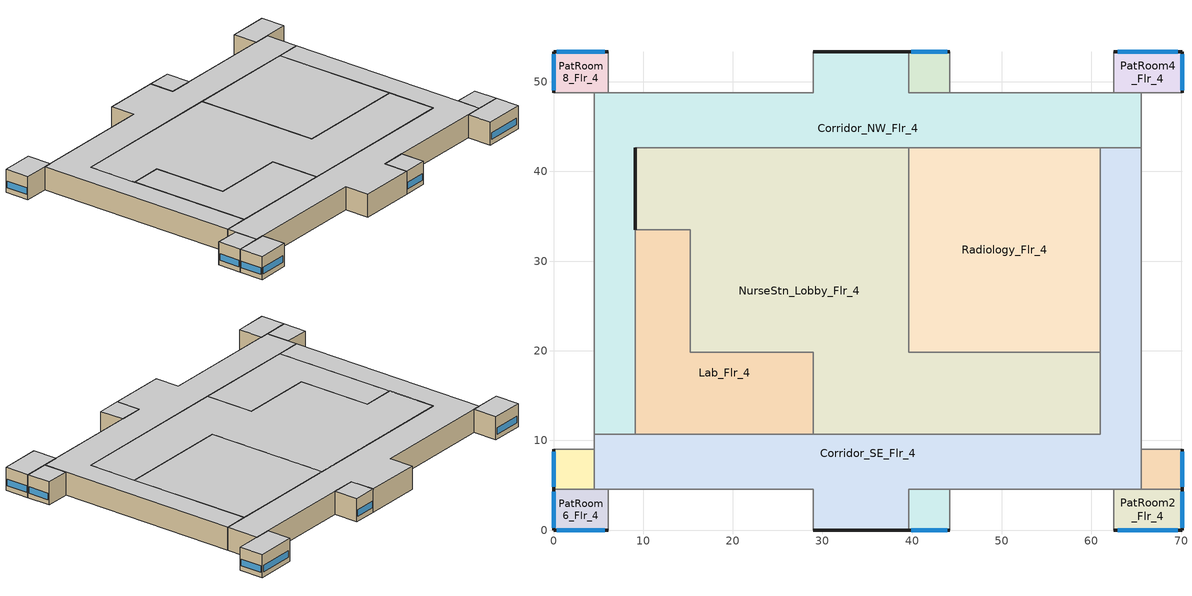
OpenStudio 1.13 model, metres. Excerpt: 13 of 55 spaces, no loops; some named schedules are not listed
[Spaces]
Corridor_NW_Flr_4
 floor to Corridor_NW_Flr_3: 39.62,53.34 39.62,48.77 65.53,48.77 65.53,42.67 9.14,42.67 9.14,10.67 4.57,10.67 4.57,48.77 28.96,48.77 28.96,53.34 z12.8
 wall outside: 9.14,33.58 9.14,42.67 / 39.62,53.34 28.96,53.34 z12.8:17.07
 wall adiabatic (Wall Adiabatic construction): 65.53,42.67 65.53,48.77 39.62,48.77 / 28.96,53.34 28.96,48.77 4.57,48.77 4.57,10.67 z12.8:17.07
 wall to Corridor_SE_Flr_4: 4.57,10.67 9.14,10.67 / 60.96,42.67 65.53,42.67 z12.8:17.07
 wall to NurseStn_Lobby_Flr_4: 9.14,42.67 39.62,42.67 z12.8:17.07
 wall to Lab_Flr_4: 9.14,10.67 9.14,33.58 z12.8:17.07
 wall to Radiology_Flr_4: 39.62,42.67 60.96,42.67 z12.8:17.07
 wall to PatRoom5_Mult10_Flr_4: 39.62,48.77 39.62,53.34 z12.8:17.07
 ceiling adiabatic (Floor Adiabatic construction): 9.14,10.67 9.14,42.67 65.53,42.67 65.53,48.77 39.62,48.77 39.62,53.34 28.96,53.34 28.96,48.77 4.57,48.77 4.57,10.67 z17.07
NurseStn_Lobby_Flr_4
 floor to NurseStn_Lobby_Flr_3: 39.62,42.67 39.62,19.81 60.96,19.81 60.96,10.67 28.96,10.67 28.96,19.81 15.24,19.81 15.24,33.53 9.14,33.53 9.14,42.67 z12.8
 wall outside: 9.14,42.67 9.14,33.53 z12.8:17.07
 wall to Lab_Flr_4: 9.14,33.53 15.24,33.53 15.24,19.81 28.96,19.81 28.96,10.67 z12.8:17.07
 wall to Radiology_Flr_4: 60.96,19.81 39.62,19.81 39.62,42.67 z12.8:17.07
 wall to Corridor_SE_Flr_4: 28.96,10.67 60.96,10.67 60.96,19.81 z12.8:17.07
 ceiling adiabatic (Floor Adiabatic construction): 60.96,10.67 60.96,19.81 39.62,19.81 39.62,42.67 9.14,42.67 9.14,33.53 15.24,33.53 15.24,19.81 28.96,19.81 28.96,10.67 z17.07
PatRoom3_Mult10_Flr_4
 floor to PatRoom3_Mult10_Flr_3: 70.1,8.99 70.1,4.57 65.53,4.57 65.53,8.99 z12.8
 wall outside: 70.1,4.57 70.1,8.99 z12.8:17.07
 wall adiabatic (Wall Adiabatic construction): 70.1,8.99 65.53,8.99 65.53,4.57 70.1,4.57 z12.8:17.07
 window: 70.1,4.84 70.1,8.73 z13.72:14.94
 ceiling adiabatic (Floor Adiabatic construction): 70.1,4.57 70.1,8.99 65.53,8.99 65.53,4.57 z17.07
PatRoom6_Flr_4
 floor to PatRoom6_Flr_3: 6.1,4.57 6.1,0 0,0 0,4.57 z12.8
 wall outside: 0,4.57 0,0 6.1,0 z12.8:17.07
 wall adiabatic (Wall Adiabatic construction): 6.1,0 6.1,4.57 0,4.57 z12.8:17.07
 window: 0.37,0 5.73,0 / 0,4.3 0,0.27 z13.72:14.94
 ceiling adiabatic (Floor Adiabatic construction): 6.1,0 6.1,4.57 0,4.57 0,0 z17.07
Radiology_Flr_4
 floor to PhysTherapy_Flr_3: 60.96,42.67 60.96,19.81 39.62,19.81 39.62,42.67 z12.8
 wall to Corridor_SE_Flr_4: 60.96,19.81 60.96,42.67 z12.8:17.07
 ceiling adiabatic (Floor Adiabatic construction): 60.96,19.81 60.96,42.67 39.62,42.67 39.62,19.81 z17.07
PatRoom5_Mult10_Flr_4
 floor to PatRoom5_Mult10_Flr_3: 44.2,53.34 44.2,48.77 39.62,48.77 39.62,53.34 z12.8
 wall outside: 44.2,53.34 39.62,53.34 z12.8:17.07
 wall adiabatic (Wall Adiabatic construction): 39.62,48.77 44.2,48.77 44.2,53.34 z12.8:17.07
 window: 43.92,53.34 39.9,53.34 z13.72:14.94
 ceiling adiabatic (Floor Adiabatic construction): 44.2,48.77 44.2,53.34 39.62,53.34 39.62,48.77 z17.07
Corridor_SE_Flr_4
 floor to Corridor_SE_Flr_3: 65.53,42.67 65.53,4.57 39.62,4.57 39.62,0 28.96,0 28.96,4.57 4.57,4.57 4.57,10.67 60.96,10.67 60.96,42.67 z12.8
 wall outside: 28.96,0 39.62,0 z12.8:17.07
 wall adiabatic (Wall Adiabatic construction): 4.57,10.67 4.57,4.57 28.96,4.57 28.96,0 / 39.62,4.57 65.53,4.57 65.53,42.67 z12.8:17.07
 wall to PatRoom1_Mult10_Flr_4: 39.62,0 39.62,4.57 z12.8:17.07
 wall to Lab_Flr_4: 28.96,10.67 9.14,10.67 z12.8:17.07
 ceiling adiabatic (Floor Adiabatic construction): 39.62,0 39.62,4.57 65.53,4.57 65.53,42.67 60.96,42.67 60.96,10.67 4.57,10.67 4.57,4.57 28.96,4.57 28.96,0 z17.07
PatRoom8_Flr_4
 floor to PatRoom8_Flr_3: 6.1,53.34 6.1,48.77 0,48.77 0,53.34 z12.8
 wall outside: 6.1,53.34 0,53.34 0,48.77 z12.8:17.07
 wall adiabatic (Wall Adiabatic construction): 0,48.77 6.1,48.77 6.1,53.34 z12.8:17.07
 window: 0,53.07 0,49.04 / 5.73,53.34 0.37,53.34 z13.72:14.94
 ceiling adiabatic (Floor Adiabatic construction): 6.1,48.77 6.1,53.34 0,53.34 0,48.77 z17.07
PatRoom4_Flr_4
 floor to PatRoom4_Flr_3: 70.1,53.34 70.1,48.77 62.48,48.77 62.48,53.34 z12.8
 wall outside: 70.1,48.77 70.1,53.34 62.48,53.34 z12.8:17.07
 wall adiabatic (Wall Adiabatic construction): 62.48,53.34 62.48,48.77 70.1,48.77 z12.8:17.07
 window: 70.1,49.04 70.1,53.07 / 69.65,53.34 62.94,53.34 z13.72:14.94
 ceiling adiabatic (Floor Adiabatic construction): 70.1,48.77 70.1,53.34 62.48,53.34 62.48,48.77 z17.07
PatRoom7_Mult10_Flr_4
 floor to PatRoom7_Mult10_Flr_3: 4.57,8.99 4.57,4.57 0,4.57 0,8.99 z12.8
 wall outside: 0,8.99 0,4.57 z12.8:17.07
 wall adiabatic (Wall Adiabatic construction): 0,4.57 4.57,4.57 4.57,8.99 0,8.99 z12.8:17.07
 window: 0,8.73 0,4.84 z13.72:14.94
 ceiling adiabatic (Floor Adiabatic construction): 4.57,4.57 4.57,8.99 0,8.99 0,4.57 z17.07
PatRoom1_Mult10_Flr_4
 floor to PatRoom1_Mult10_Flr_3: 44.2,4.57 44.2,0 39.62,0 39.62,4.57 z12.8
 wall outside: 39.62,0 44.2,0 z12.8:17.07
 wall adiabatic (Wall Adiabatic construction): 44.2,0 44.2,4.57 39.62,4.57 z12.8:17.07
 window: 39.9,0 43.92,0 z13.72:14.94
 ceiling adiabatic (Floor Adiabatic construction): 44.2,0 44.2,4.57 39.62,4.57 39.62,0 z17.07
PatRoom2_Flr_4
 floor to PatRoom2_Flr_3: 70.1,4.57 70.1,0 62.48,0 62.48,4.57 z12.8
 wall outside: 62.48,0 70.1,0 70.1,4.57 z12.8:17.07
 wall adiabatic (Wall Adiabatic construction): 70.1,4.57 62.48,4.57 62.48,0 z12.8:17.07
 window: 62.94,0 69.65,0 / 70.1,0.27 70.1,4.3 z13.72:14.94
 ceiling adiabatic (Floor Adiabatic construction): 70.1,0 70.1,4.57 62.48,4.57 62.48,0 z17.07
Lab_Flr_4
 floor to Lab_Flr_3: 15.24,33.53 15.24,19.81 28.96,19.81 28.96,10.67 9.14,10.67 9.14,33.53 z12.8
 ceiling adiabatic (Floor Adiabatic construction): 28.96,10.67 28.96,19.81 15.24,19.81 15.24,33.53 9.14,33.53 9.14,10.67 z17.07
[ClimateZones]
Climate Zone Institution Name 1=ASHRAE; Climate Zone Document Name 1=ANSI/ASHRAE Standard 169; Climate Zone Document Year 1=2006; Climate Zone Value 1=2A; Climate Zone Institution Name 2=CEC; Climate Zone Document Name 2=California Climate Zone Descriptions; Climate Zone Document Year 2=1995
[Building]
90.1-2010-Hospital-ASHRAE 169-2006-2A created: 2016-10-07 15:53:10 -0600: Default Construction Set=90.1-2010 - Hospital - ASHRAE 169-2006-2A; Standards Building Type=Hospital
[Site]
Houston Bush Intercontinental_TX_USA: Latitude {deg}=30; Longitude {deg}=-95.37; Time Zone {hr}=-6; Elevation {m}=29; Terrain=City
[Site:GroundTemperature:BuildingSurface]
19.527, 19.502, 19.536, 19.598, 20.002, 21.64, 22.225, 22.375, 21.449, 20.121, 19.802, 19.633
[Site:WaterMainsTemperature]
Calculation Method=Correlation; Annual Average Outdoor Air Temperature {C}=20.3167; Maximum Difference In Monthly Average Outdoor Air Temperatures {deltaC}=17.8
[SizingPeriod:DesignDay] Barometric Pressure {Pa}=100977; Sky Clearness=0; Rain Indicator=0; Snow Indicator=0; Day of Month=21; Daylight Saving Time Indicator=0; Humidity Indicating Type=Wetbulb; Dry-Bulb Temperature Range Modifier Type=DefaultMultipliers
Name | Maximum Dry-Bulb Temperature {C} | Daily Dry-Bulb Temperature Range {deltaC} | Humidity Indicating Conditions at Maximum Dry-Bulb | Wind Speed {m/s} | Wind Direction {deg} | Month | Day Type | Solar Model Indicator | ASHRAE Taub | ASHRAE Taud
Houston Bush Intercontinental Ann Htg 99.6% Condns DB | -1.6 | 0 | -1.6 | 2.8 | 0 | 1 | WinterDesignDay | ASHRAEClearSky
Houston Bush Intercontinental Ann Clg .4% Condns DB=>MWB | 36 | 10.1 | 24.8 | 3.5 | 170 | 7 | SummerDesignDay | ASHRAETau | 0.499 | 1.97
[Material:NoMass] Thermal Absorptance=0.9; Solar Absorptance=0.7
Name | Roughness | Thermal Resistance {m2-K/W} | Visible Absorptance
CP02 CARPET PAD | VeryRough | 0.21648 | 0.8
Nonres_Floor_Insulation | MediumSmooth | 2.88292 | 0.7
Typical Insulation R-6.78 | Smooth | 1.19347 | 0.7
Typical Carpet Pad | Smooth | 0.21648 | 0.8
Typical Insulation R-4.23 | Smooth | 0.745657 | 0.7
Typical Insulation R-19.72; Typical Insulation R-19.72 1 | Smooth | 3.4722 | 0.7
Typical Insulation R-0.58; Typical Insulation R-0.58 1 | Smooth | 0.101875 | 0.7
Typical Insulation R-8.93 | Smooth | 1.57183 | 0.7
Typical Insulation R-5.74 | Smooth | 1.01115 | 0.7
[Material]
Name | Roughness | Thickness {m} | Conductivity {W/m-K} | Density {kg/m3} | Specific Heat {J/kg-K} | Thermal Absorptance | Solar Absorptance | Visible Absorptance
100mm Normalweight concrete floor | MediumSmooth | 0.1016 | 2.31 | 2322 | 832
G01 13mm gypsum board | Smooth | 0.0127 | 0.16 | 800 | 1090 | 0.9 | 0.7 | 0.5
4 in. Normalweight Concrete Floor | MediumRough | 0.1016 | 2.31 | 2322 | 832 | 0.9 | 0.7 | 0.7
1IN Stucco | Smooth | 0.0253 | 0.6918 | 1858 | 837 | 0.9 | 0.7 | 0.92
8IN CONCRETE HW RefBldg | Rough | 0.2032 | 1.311 | 2240 | 836.8 | 0.9 | 0.7 | 0.7
1/2IN Gypsum | Smooth | 0.0127 | 0.16 | 784.9 | 830 | 0.9 | 0.4 | 0.4
Roof Membrane - Highly Reflective | VeryRough | 0.0095 | 0.16 | 1121.29 | 1460 | 0.75 | 0.45 | 0.7
Metal Roof Surface; F08 Metal surface | Smooth | 0.0008 | 45.28 | 7824 | 500 | 0.9 | 0.7 | 0.7
6 in. Normalweight Concrete Floor | MediumRough | 0.1524 | 2.31 | 2322 | 832 | 0.9 | 0.7 | 0.7
8 in. Concrete Block Basement Wall | MediumRough | 0.2032 | 1.326 | 1842 | 912 | 0.9 | 0.7 | 0.7
G05 25mm wood | MediumSmooth | 0.0254 | 0.15 | 608 | 1630 | 0.9 | 0.5 | 0.5
Std Wood 6inch | MediumSmooth | 0.15 | 0.12 | 540 | 1210 | 0.9 | 0.7 | 0.7
[Construction]
Floor Adiabatic construction: CP02 CARPET PAD, 100mm Normalweight concrete floor, Nonres_Floor_Insulation
Wall Adiabatic construction; Typical Interior Wall: G01 13mm gypsum board, G01 13mm gypsum board
Typical Insulated Exterior Mass Floor R-9.35: Typical Insulation R-6.78, 4 in. Normalweight Concrete Floor, Typical Carpet Pad
Typical Insulated Exterior Mass Wall R-6.62: 1IN Stucco, 8IN CONCRETE HW RefBldg, Typical Insulation R-4.23, 1/2IN Gypsum
Typical IEAD Roof - Highly Reflective R-20.83: Roof Membrane - Highly Reflective, Typical Insulation R-19.72, Metal Roof Surface
Typical Interior Floor: 100mm Normalweight concrete floor, CP02 CARPET PAD
Typical Interior Ceiling: CP02 CARPET PAD, 100mm Normalweight concrete floor
Typical Insulated Carpeted 6in Slab Floor: 6 in. Normalweight Concrete Floor, Typical Carpet Pad
Typical Insulated Basement Mass Wall: 8 in. Concrete Block Basement Wall
U 0.72 SHGC 0.25 Sgl Ref-B-M Tint 6mm: REF B TINT MID 6MM
Typical Insulated Metal Door R-1.43: F08 Metal surface, Typical Insulation R-0.58
Typical Overhead Door: Typical Insulation R-8.93
U 1.98 SHGC 0.36 Sgl Ref-B-H Clr 6mm: REF B CLEAR HI 6MM
Typical Interior Window: Clear 3mm
Typical Interior Door; Typical Interior Partition: G05 25mm wood
Typical Insulated Exterior Mass Floor R-11.49: Typical Insulation R-8.93, 4 in. Normalweight Concrete Floor, Typical Carpet Pad
Typical Insulated Exterior Mass Wall R-8.13: 1IN Stucco, 8IN CONCRETE HW RefBldg, Typical Insulation R-5.74, 1/2IN Gypsum
Typical IEAD Roof - Highly Reflective R-20.83 1: Roof Membrane - Highly Reflective, Typical Insulation R-19.72 1, Metal Roof Surface
Typical Insulated Metal Door R-1.43 1: F08 Metal surface, Typical Insulation R-0.58 1
InteriorFurnishings: Std Wood 6inch
[DefaultConstructionSet] Interior Partition Construction=Typical Interior Partition
Name | Default Exterior Surface Constructions | Default Interior Surface Constructions | Default Ground Contact Surface Constructions | Default Exterior SubSurface Constructions | Default Interior SubSurface Constructions
90.1-2010 - Hospital - ASHRAE 169-2006-2A | Default Surface Constructions 1 | Default Surface Constructions 2 | Default Surface Constructions 3 | Default Sub Surface Constructions 1 | Default Sub Surface Constructions 2
90.1-2010 - Hospital - PatRoom - ASHRAE 169-2006-2A | Default Surface Constructions 4 | Default Surface Constructions 5 | Default Surface Constructions 6 | Default Sub Surface Constructions 3 | Default Sub Surface Constructions 4
[DefaultSurfaceConstructions]
Name | Floor Construction | Wall Construction | Roof Ceiling Construction
Default Surface Constructions 1 | Typical Insulated Exterior Mass Floor R-9.35 | Typical Insulated Exterior Mass Wall R-6.62 | Typical IEAD Roof - Highly Reflective R-20.83
Default Surface Constructions 2; Default Surface Constructions 5 | Typical Interior Floor | Typical Interior Wall | Typical Interior Ceiling
Default Surface Constructions 3; Default Surface Constructions 6 | Typical Insulated Carpeted 6in Slab Floor | Typical Insulated Basement Mass Wall
Default Surface Constructions 4 | Typical Insulated Exterior Mass Floor R-11.49 | Typical Insulated Exterior Mass Wall R-8.13 | Typical IEAD Roof - Highly Reflective R-20.83 1
[DefaultSubSurfaceConstructions]
Name | Fixed Window Construction | Operable Window Construction | Door Construction | Overhead Door Construction | Skylight Construction | Tubular Daylight Dome Construction | Tubular Daylight Diffuser Construction
Default Sub Surface Constructions 1 | U 0.72 SHGC 0.25 Sgl Ref-B-M Tint 6mm | U 0.72 SHGC 0.25 Sgl Ref-B-M Tint 6mm | Typical Insulated Metal Door R-1.43 | Typical Overhead Door | U 1.98 SHGC 0.36 Sgl Ref-B-H Clr 6mm | Typical Interior Window | Typical Interior Window
Default Sub Surface Constructions 2; Default Sub Surface Constructions 4 | Typical Interior Window | Typical Interior Window | Typical Interior Door
Default Sub Surface Constructions 3 | U 0.72 SHGC 0.25 Sgl Ref-B-M Tint 6mm | U 0.72 SHGC 0.25 Sgl Ref-B-M Tint 6mm | Typical Insulated Metal Door R-1.43 1 | Typical Overhead Door | U 1.98 SHGC 0.36 Sgl Ref-B-H Clr 6mm | Typical Interior Window | Typical Interior Window
[WindowMaterial:Glazing] Optical Data Type=SpectralAverage; Infrared Transmittance at Normal Incidence=0; Front Side Infrared Hemispherical Emissivity=0.84; Conductivity {W/m-K}=0.9; Dirt Correction Factor for Solar and Visible Transmittance=1; Solar Diffusing=No
Name | Thickness {m} | Solar Transmittance at Normal Incidence | Front Side Solar Reflectance at Normal Incidence | Back Side Solar Reflectance at Normal Incidence | Visible Transmittance at Normal Incidence | Front Side Visible Reflectance at Normal Incidence | Back Side Visible Reflectance at Normal Incidence | Back Side Infrared Hemispherical Emissivity
REF B TINT MID 6MM | 0.006 | 0.1 | 0.11 | 0.41 | 0.13 | 0.1 | 0.32 | 0.45
REF B CLEAR HI 6MM | 0.006 | 0.24 | 0.16 | 0.32 | 0.3 | 0.16 | 0.29 | 0.6
Clear 3mm | 0.003 | 0.837 | 0.075 | 0.075 | 0.898 | 0.081 | 0.081 | 0.84
[Space] Part of Total Floor Area=Yes
Name | Space Type | Thermal Zone
Corridor_NW_Flr_4 | Hospital Corridor | Corridor_NW_Flr_4 ZN
NurseStn_Lobby_Flr_4 | Hospital NurseStn | NurseStn_Lobby_Flr_4 ZN
PatRoom3_Mult10_Flr_4 | Hospital PatRoom | PatRoom3_Mult10_Flr_4 ZN
PatRoom6_Flr_4 | Hospital PatRoom | PatRoom6_Flr_4 ZN
Radiology_Flr_4 | Hospital Radiology | Radiology_Flr_4 ZN
PatRoom5_Mult10_Flr_4 | Hospital PatRoom | PatRoom5_Mult10_Flr_4 ZN
Corridor_SE_Flr_4 | Hospital Corridor | Corridor_SE_Flr_4 ZN
PatRoom8_Flr_4 | Hospital PatRoom | PatRoom8_Flr_4 ZN
PatRoom4_Flr_4 | Hospital PatRoom | PatRoom4_Flr_4 ZN
PatRoom7_Mult10_Flr_4 | Hospital PatRoom | PatRoom7_Mult10_Flr_4 ZN
PatRoom1_Mult10_Flr_4 | Hospital PatRoom | PatRoom1_Mult10_Flr_4 ZN
PatRoom2_Flr_4 | Hospital PatRoom | PatRoom2_Flr_4 ZN
Lab_Flr_4 | Hospital Lab | Lab_Flr_4 ZN
[SpaceType] Standards Building Type=Hospital
Name | Default Schedule Set | Design Specification Outdoor Air Object | Standards Space Type | Default Construction Set
Hospital Corridor | Hospital Corridor Schedule Set | Hospital Corridor Ventilation | Corridor
Hospital Lab | Hospital Lab Schedule Set | Hospital Lab Ventilation | Lab
Hospital NurseStn | Hospital NurseStn Schedule Set | Hospital NurseStn Ventilation | NurseStn
Hospital PatRoom | Hospital PatRoom Schedule Set | Hospital PatRoom Ventilation | PatRoom | 90.1-2010 - Hospital - PatRoom - ASHRAE 169-2006-2A
Hospital Radiology | Hospital Radiology Schedule Set | Hospital Radiology Ventilation | Radiology
[People:Definition] Number of People Calculation Method=People/Area; Fraction Radiant=0.3
Name | People per Space Floor Area {person/m2}
Hospital Corridor People Definition | 0.0107639
Hospital Lab People Definition; Hospital PatRoom People Definition; Hospital Radiology People Definition | 0.0538196
Hospital NurseStn People Definition | 0.014316
[People] Work Efficiency Schedule=Work Efficiency Schedule; Clothing Insulation Schedule=Clothing Schedule; Air Velocity Schedule=Air Velocity Schedule
Name | People Definition | Space or SpaceType
Hospital Corridor People | Hospital Corridor People Definition | Hospital Corridor
Hospital Lab People | Hospital Lab People Definition | Hospital Lab
Hospital NurseStn People | Hospital NurseStn People Definition | Hospital NurseStn
Hospital PatRoom People | Hospital PatRoom People Definition | Hospital PatRoom
Hospital Radiology People | Hospital Radiology People Definition | Hospital Radiology
[Lights:Definition] Design Level Calculation Method=Watts/Area; Fraction Radiant=0.7; Fraction Visible=0.2
Name | Watts per Space Floor Area {W/m2}
Hospital Corridor Lights Definition | 9.57988
Hospital Lab Lights Definition | 19.4827
Hospital NurseStn Lights Definition | 9.3646
Hospital PatRoom Lights Definition | 6.67362
Hospital Radiology Lights Definition | 14.2084
[Lights]
Name | Lights Definition | Space or SpaceType
Hospital Corridor Lights | Hospital Corridor Lights Definition | Hospital Corridor
Hospital Lab Lights | Hospital Lab Lights Definition | Hospital Lab
Hospital NurseStn Lights | Hospital NurseStn Lights Definition | Hospital NurseStn
Hospital PatRoom Lights | Hospital PatRoom Lights Definition | Hospital PatRoom
Hospital Radiology Lights | Hospital Radiology Lights Definition | Hospital Radiology
[ElectricEquipment:Definition] Design Level Calculation Method=Watts/Area; Fraction Radiant=0.5
Name | Watts per Space Floor Area {W/m2}
Hospital NurseStn Elec Equip Definition | 11.1945
Hospital PatRoom Elec Equip Definition | 21.5278
Hospital Radiology Elec Equip Definition | 107.639
[ElectricEquipment]
Name | Electric Equipment Definition | Space or SpaceType
Hospital Lab Elec Equip | Hospital Lab Elec Equip Definition | Hospital Lab
Hospital NurseStn Elec Equip | Hospital NurseStn Elec Equip Definition | Hospital NurseStn
Hospital PatRoom Elec Equip | Hospital PatRoom Elec Equip Definition | Hospital PatRoom
Hospital Radiology Elec Equip | Hospital Radiology Elec Equip Definition | Hospital Radiology
[DesignSpecification:OutdoorAir] Outdoor Air Method=Sum
Name | Outdoor Air Flow per Floor Area {m3/s-m2} | Outdoor Air Flow per Person {m3/s-person} | Outdoor Air Flow Air Changes per Hour {1/hr}
Hospital Corridor Ventilation | 0.0003048
Hospital Lab Ventilation | 0.0009144 | 0.00471947
Hospital NurseStn Ventilation | 0.0003048 | 0.00235974
Hospital PatRoom Ventilation |  |  | 2
Hospital Radiology Ventilation |  | 0.00707921
[DefaultScheduleSet] People Activity Level Schedule=Hospital ACTIVITY_SCH; Infiltration Schedule=Hospital INFIL_SCH_PNNL
Name | Number of People Schedule | Lighting Schedule | Electric Equipment Schedule
Hospital Corridor Schedule Set | Hospital BLDG_OCC_EXTD_SCH | Hospital BLDG_LIGHT_CORRIDOR_SCH | Hospital BLDG_EQUIP_SCH
Hospital Lab Schedule Set | Hospital BLDG_OCC_SCH | Hospital BLDG_LIGHT_SCH | Hospital BLDG_EQUIP_SCH
Hospital NurseStn Schedule Set | Hospital BLDG_OCC_EXTD_SCH | Hospital BLDG_LIGHT_NURSEFLR234_SCH | Hospital BLDG_EQUIP_SCH
Hospital PatRoom Schedule Set | Hospital BLDG_OCC_EXTD_SCH | Hospital BLDG_LIGHT_SCH | Hospital BLDG_EQUIP_EXTD_SCH
Hospital Radiology Schedule Set | Hospital BLDG_OCC_SCH | Hospital BLDG_LIGHT_RADIOLOGY_SCH | Hospital BLDG_EQUIP_SCH
[ThermostatSetpoint:DualSetpoint] Heating Setpoint Temperature Schedule=Hospital HTGSETP_SCH; Cooling Setpoint Temperature Schedule=Hospital CLGSETP_SCH
Hospital PatRoom Thermostat 1; Hospital PatRoom Thermostat 2; Hospital NurseStn Thermostat 1; Hospital PatRoom Thermostat 7; Hospital PatRoom Thermostat 8; Hospital Corridor Thermostat 4; Hospital PatRoom Thermostat 10; Hospital Radiology Thermostat 1; Hospital PatRoom Thermostat 13; Hospital Corridor Thermostat 6; Hospital PatRoom Thermostat 14; Hospital Lab Thermostat 2; Hospital PatRoom Thermostat 16
[SpaceInfiltration:DesignFlowRate] Schedule=Hospital INFIL_SCH_PNNL; Design Flow Rate Calculation Method=Flow/ExteriorArea; Flow per Exterior Surface Area {m3/s-m2}=0.000569573; Constant Term Coefficient=0; Temperature Term Coefficient=0; Velocity Term Coefficient=0.224; Velocity Squared Term Coefficient=0
Name | Space or SpaceType
Corridor_NW_Flr_4 Infiltration | Corridor_NW_Flr_4
Corridor_SE_Flr_4 Infiltration | Corridor_SE_Flr_4
NurseStn_Lobby_Flr_4 Infiltration | NurseStn_Lobby_Flr_4
PatRoom1_Mult10_Flr_4 Infiltration | PatRoom1_Mult10_Flr_4
PatRoom2_Flr_4 Infiltration | PatRoom2_Flr_4
PatRoom3_Mult10_Flr_4 Infiltration | PatRoom3_Mult10_Flr_4
PatRoom4_Flr_4 Infiltration | PatRoom4_Flr_4
PatRoom5_Mult10_Flr_4 Infiltration | PatRoom5_Mult10_Flr_4
PatRoom6_Flr_4 Infiltration | PatRoom6_Flr_4
PatRoom7_Mult10_Flr_4 Infiltration | PatRoom7_Mult10_Flr_4
PatRoom8_Flr_4 Infiltration | PatRoom8_Flr_4
[InternalMass:Definition]
Internal Mass Definition 1: Construction=InteriorFurnishings; Design Level Calculation Method=SurfaceArea/Area; Surface Area per Space Floor Area=2
[InternalMass] Internal Mass Definition=Internal Mass Definition 1
Name | Space or SpaceType
PatRoom1_Mult10_Flr_4 Mass | PatRoom1_Mult10_Flr_4
PatRoom2_Flr_4 Mass | PatRoom2_Flr_4
PatRoom3_Mult10_Flr_4 Mass | PatRoom3_Mult10_Flr_4
PatRoom4_Flr_4 Mass | PatRoom4_Flr_4
PatRoom5_Mult10_Flr_4 Mass | PatRoom5_Mult10_Flr_4
PatRoom6_Flr_4 Mass | PatRoom6_Flr_4
PatRoom7_Mult10_Flr_4 Mass | PatRoom7_Mult10_Flr_4
PatRoom8_Flr_4 Mass | PatRoom8_Flr_4
Radiology_Flr_4 Mass | Radiology_Flr_4
NurseStn_Lobby_Flr_4 Mass | NurseStn_Lobby_Flr_4
Corridor_SE_Flr_4 Mass | Corridor_SE_Flr_4
Corridor_NW_Flr_4 Mass | Corridor_NW_Flr_4
Lab_Flr_4 Mass | Lab_Flr_4
[ThermalZone] Use Ideal Air Loads=No
Name | Multiplier | Thermostat | Humidistat
PatRoom5_Mult10_Flr_4 ZN | 10 | Hospital PatRoom Thermostat 1 | Zone Control Humidistat 4
PatRoom6_Flr_4 ZN |  | Hospital PatRoom Thermostat 2
NurseStn_Lobby_Flr_4 ZN |  | Hospital NurseStn Thermostat 1
PatRoom7_Mult10_Flr_4 ZN | 10 | Hospital PatRoom Thermostat 7
PatRoom8_Flr_4 ZN |  | Hospital PatRoom Thermostat 8
Corridor_NW_Flr_4 ZN |  | Hospital Corridor Thermostat 4
PatRoom3_Mult10_Flr_4 ZN | 10 | Hospital PatRoom Thermostat 10
Radiology_Flr_4 ZN |  | Hospital Radiology Thermostat 1
PatRoom2_Flr_4 ZN |  | Hospital PatRoom Thermostat 13
Corridor_SE_Flr_4 ZN |  | Hospital Corridor Thermostat 6
PatRoom1_Mult10_Flr_4 ZN | 10 | Hospital PatRoom Thermostat 14
Lab_Flr_4 ZN |  | Hospital Lab Thermostat 2
PatRoom4_Flr_4 ZN |  | Hospital PatRoom Thermostat 16
[ZoneControl:Humidistat]
Zone Control Humidistat 4: Humidifying Relative Humidity Setpoint Schedule=Hospital MinRelHumSetSch; Dehumidifying Relative Humidity Setpoint Schedule=Hospital MaxRelHumSetSch
[Exterior:Lights:Definition]
Name | Design Level {W}
NonDimming Exterior Lights Def | 13088
Fuel equipment 1 Def | 162963
Fuel equipment 2 Def | 847.2
[Exterior:Lights]
Name | Exterior Lights Definition | Schedule | Control Option
NonDimming Exterior Lights Def | NonDimming Exterior Lights Def | Hospital Exterior_Lgt_ALWAYS_ON | AstronomicalClock
Fuel equipment 1 | Fuel equipment 1 Def | Hospital BLDG_ELEVATORS | ScheduleNameOnly
Fuel equipment 2 | Fuel equipment 2 Def | Hospital ELEV_LIGHT_FAN_SCH_ADD_DF | ScheduleNameOnly
